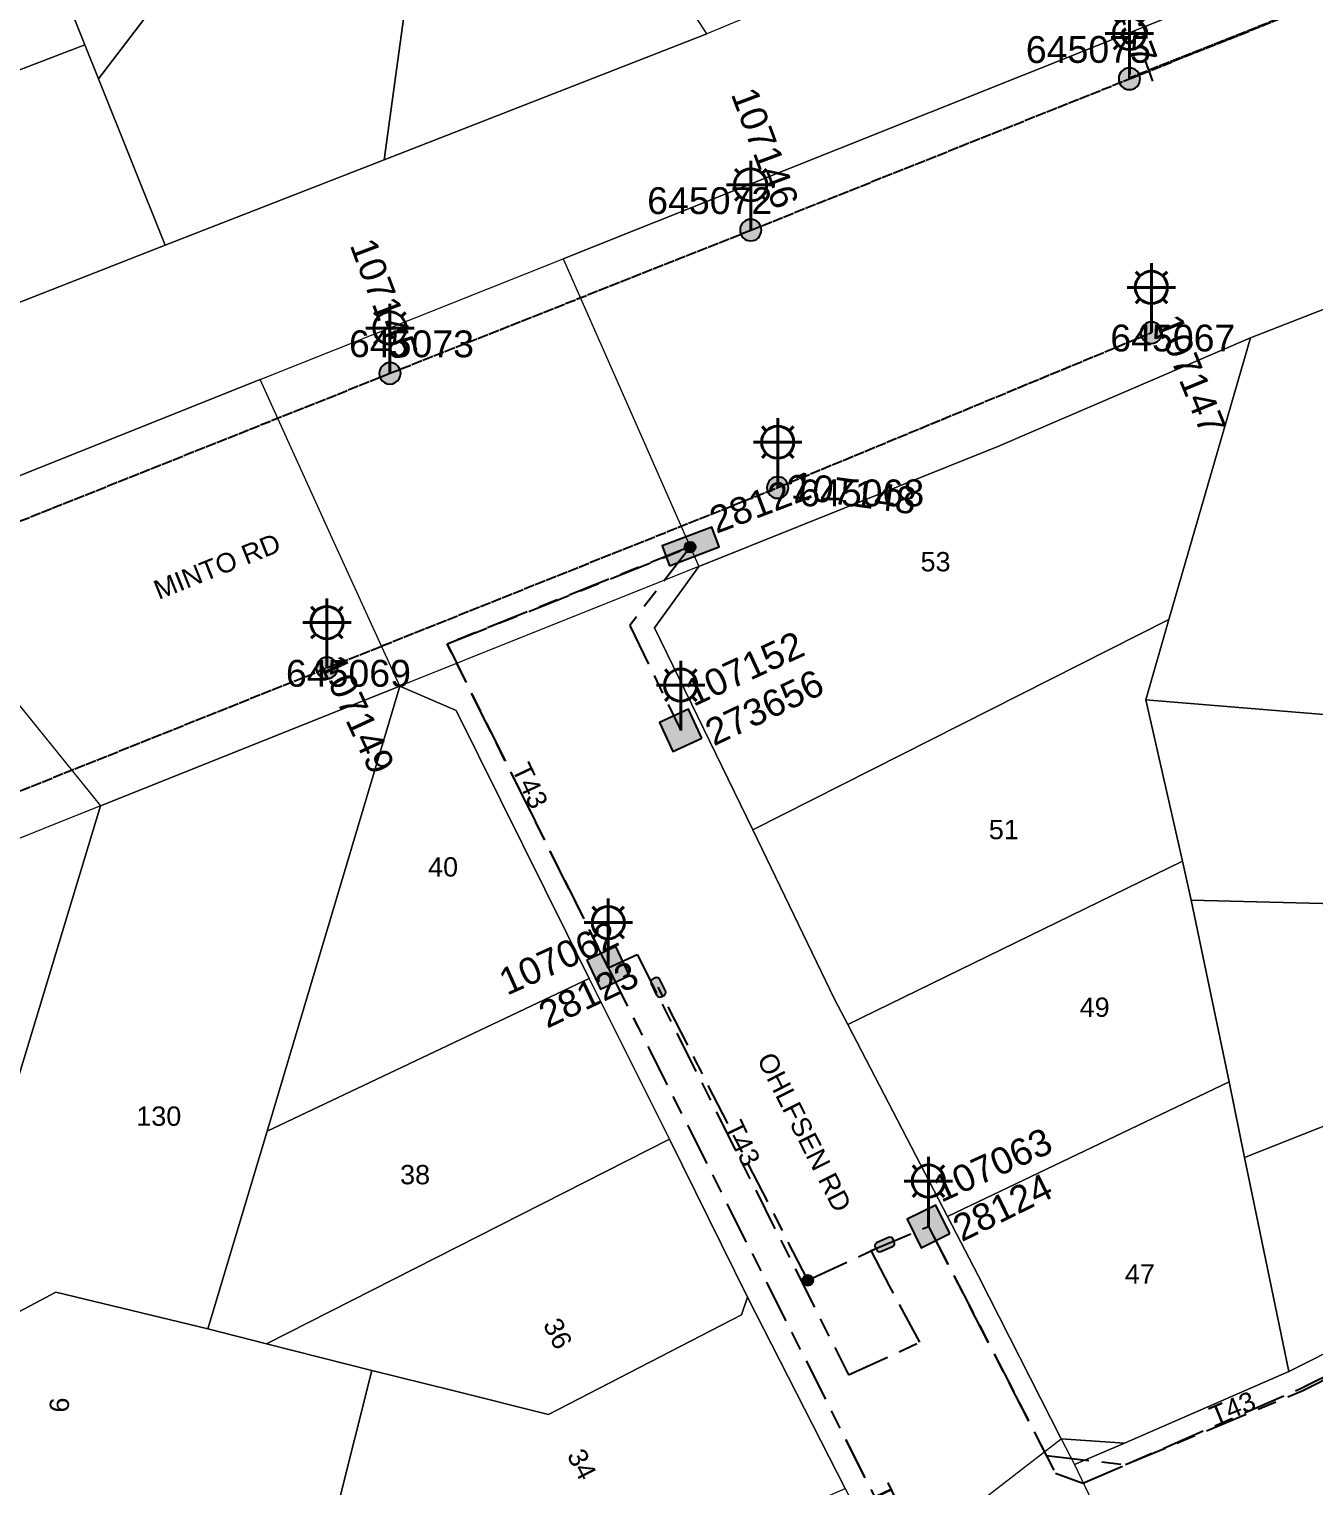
# Model space of a CAD drawing. Header units: metres. Extents: x 300457 to 302353, y 6232868 to 6234686.
# Drawn here: x 301957.3 to 302077, y 6233657.4 to 6233793.1 of the extents above; entities that cross this region are included whole.
import ezdxf
from ezdxf.enums import TextEntityAlignment as Align

# ---------------------------------------------------------------- set-up
doc = ezdxf.new("R2010")
doc.units = ezdxf.units.M
doc.linetypes.add('Cable Exist OH', pattern=[1, 1, 0])
doc.linetypes.add('Cable Exist UG', pattern=[8.2, 4, -1.2, 1.8, -1.2])
doc.layers.get('0').update_dxf_attribs({"color": 6})
for name, color, linetype, lineweight in [('Cadastre Buildings_SP_EXT', 9, 'Continuous', 5), ('Cadastre Land Parcels_SP_EXT', 9, 'Continuous', 5), ('Cadastre Roads_SP_EXT', 9, 'Continuous', 5)]:
    doc.layers.add(name, color=color, linetype=linetype, lineweight=lineweight)
for name, color, linetype in [('Equip_SL_EXT', 7, 'Continuous'), ('Equip_SP_SL_EXT', 7, 'Continuous'), ('Mains_HV_EXT', 7, 'Continuous'), ('Mains_LV_EXT', 7, 'Continuous'), ('Mains_SL_EXT', 7, 'Continuous'), ('SupportsOH_SP_TR_HV_LV_SL_EXT', 7, 'Continuous'), ('SupportsUG_SP_LV_EXT', 7, 'Continuous'), ('SupportsUG_SP_LV_SL_EXT', 7, 'Continuous')]:
    doc.layers.add(name, color=color, linetype=linetype)
doc.styles.add('COLUMN_LABEL', font='arial.ttf')
doc.styles.add('iecARIAL', font='arial.ttf', dxfattribs={"height": 2})
doc.styles.add('POLE_LABEL', font='arial.ttf')
doc.styles.get("Standard").update_dxf_attribs({"font": 'arial.ttf'})

# ---------------------------------------------------------------- blocks, each defined once
blk = doc.blocks.new('COLUMN_EXT')
blk.add_hatch(color=256).paths.add_polyline_path([(-1.49, 1.48), (-1.49, -1.49), (1.48, -1.49), (1.48, 1.48)])
blk.add_lwpolyline([(-1.49, -1.49), (1.48, -1.49), (1.48, 1.48), (-1.49, 1.48)], close=True)
for tag, height, style, flags, p in [('ASSET_NUM', 2.5, 'COLUMN_LABEL', 8, (2, 2)), ('STRUCTURE_PLANT_NUMBER', 0.2, 'POLE_LABEL', 9, (1.81, 0.03)), ('STREET_CODE', 0.2, 'COLUMN_LABEL', 9, (1.81, -0.2))]:
    blk.add_attdef(tag, text='', height=height, dxfattribs=dict(style=style, flags=flags)).set_placement(p, align=Align.MIDDLE_LEFT)
at = {"flags": 9}
for tag, p in [('COLUMN_TYPE', (1.81, -0.4)), ('OWNED_BY', (1.81, -0.6)), ('STATE', (1.81, -0.8)), ('USAGE', (1.81, -1)), ('LEGEND', (1.81, -1.2)), ('LOCATION', (1.81, -1.4)), ('STREETNAME', (1.81, -1.6)), ('SUBURB', (1.81, -1.8)), ('NOTES', (1.81, -2))]:
    blk.add_attdef(tag, text='', height=0.2, dxfattribs=at).set_placement(p, align=Align.MIDDLE_LEFT)
at = {"flags": 1}
blk.add_attdef('Z', (1.81, -2.35), '', height=0.2, dxfattribs=at)
blk = doc.blocks.new('PILLAR_EXT')
blk.add_hatch(color=256).paths.add_polyline_path([(-2.475, 0.99), (-2.475, -0.99), (2.475, -0.99), (2.475, 0.99)])
blk.add_lwpolyline([(-2.475, -0.99), (2.475, -0.99), (2.475, 0.99), (-2.475, 0.99)], close=True)
at = {"style": 'iecARIAL', "flags": 8}
blk.add_attdef('ASSET_NUM', (1.5, 3.5), '', height=2.5, dxfattribs=at)
for tag, p, flags in [('OWNED_BY', (0, -0.2), 9), ('STATE', (0, -0.4), 9), ('SUPPORT_TYPE', (0, -0.6), 9), ('USAGE', (0, -0.8), 9), ('LEGEND', (0, -1), 9), ('LOCATION', (0, -1.2), 9), ('NOTES', (0, -1.4), 9), ('STREETNAME', (0, -1.8), 9), ('SUBURB', (0, -2), 1), ('PARENT', (0, -1.6), 9)]:
    blk.add_attdef(tag, p, '', height=0.2, dxfattribs=dict(flags=flags))
blk = doc.blocks.new('SL_LANTERN_EXT')
at = {"lineweight": 40}
for p, q in [((-1.46, 5.68), (-1.06, 5.28)), ((0, 1.97), (0, 6.47)), ((1.46, 5.68), (1.06, 5.28)), ((-2.25, 4.22), (2.25, 4.22)), ((-1.46, 2.76), (-1.06, 3.16)), ((0, 0), (0, 2.72)), ((1.46, 2.76), (1.06, 3.16))]:
    blk.add_line(p, q, dxfattribs=at)
blk.add_circle((0, 4.22), 1.5, dxfattribs=at)
at = {"style": 'iecARIAL', "flags": 8}
blk.add_attdef('ASSET_NUM', (1.5, 1.5), '', height=2.5, dxfattribs=at)
for tag, p, height, flags in [('CONSTRUCTED_VOLTAGE', (0.98, -0.65), 0.2, 9), ('CONTROL_TYPE', (0.98, -0.85), 0.2, 9), ('LANTERN_PURPOSE', (0.98, -1.05), 0.2, 9), ('LANTERN_TYPE', (0.98, -1.25), 0.2, 9), ('NO_PHASES', (0.98, -1.45), 0.2, 9), ('LNUMBER', (2.18, -3.25), 2.5, 8), ('OPERATING_VOLTAGE', (0.98, -1.65), 0.2, 9), ('ORIENTATION', (0.98, -1.85), 0.2, 9), ('OWNED_BY', (0.98, -2.05), 0.2, 9), ('STATE', (0.98, -2.25), 0.2, 9), ('USAGE', (0.98, -2.45), 0.2, 9), ('CEXIST', (0.98, -2.65), 0.2, 9), ('CNEW', (0.98, -2.85), 0.2, 9), ('CNUMBER', (0.98, -3.05), 0.2, 9), ('CREMOVE', (0.98, -3.25), 0.2, 9), ('CREPLACE', (0.98, -3.45), 0.2, 9), ('LKINGHEIGHT', (0.98, -3.65), 0.2, 9), ('LBRACKET', (0.98, -3.85), 0.2, 9), ('LBRACKETVOCAB', (0.98, -4.05), 0.2, 9), ('LCATEGORY', (0.98, -4.25), 0.2, 9), ('LCHARGE1', (0.98, -4.45), 0.2, 9), ('LCHARGE1PERCENT', (0.98, -4.65), 0.2, 9), ('LCHARGE2', (0.98, -4.85), 0.2, 9), ('LCHARGE2PERCENT', (0.98, -5.05), 0.2, 9), ('LCHARGE3', (0.98, -5.25), 0.2, 9), ('LCHARGE3PERCENT', (0.98, -5.45), 0.2, 9), ('LEXIST', (0.98, -5.65), 0.2, 9), ('LLAMP', (0.98, -5.85), 0.2, 9), ('LLAMPVOCAB', (0.98, -6.05), 0.2, 9), ('LMAST', (0.98, -6.25), 0.2, 9), ('LMASTVOCAB', (0.98, -6.45), 0.2, 9), ('LNEW', (0.98, -6.65), 0.2, 9), ('LANTNUMBER', (0.98, -6.85), 0.2, 9), ('LOUTREACH', (0.98, -7.25), 0.2, 9), ('LOUTREACHVOCAB', (0.98, -7.45), 0.2, 9), ('LRATECODE', (0.98, -7.65), 0.2, 9), ('LREMOVE', (0.98, -7.85), 0.2, 9), ('LREPLACE', (0.98, -8.05), 0.2, 9), ('LTYPE', (0.98, -8.25), 0.2, 9), ('STREETNAME', (0.98, -9.25), 0.2, 9), ('SUBURB', (0.98, -9.45), 0.2, 1), ('LTYPEVOCAB', (0.98, -8.45), 0.2, 9), ('LEGEND', (0.98, -8.65), 0.2, 9), ('LOCATION', (0.98, -8.85), 0.2, 9), ('NOTES', (0.98, -9.05), 0.2, 9)]:
    blk.add_attdef(tag, p, '', height=height, dxfattribs=dict(flags=flags))
blk = doc.blocks.new('POLE_EXT')
blk.add_hatch(color=256).paths.add_polyline_path([(-1, 0, 1), (1, 0, 1)])
blk.add_lwpolyline([(-1, 0, 1), (1, 0, 1)], format="xyb", close=True)
for tag, height, flags, p in [('pNumber', 2.5, 8, (-17.84, 2.07)), ('OWNED_BY', 0.2, 9, (1.35, -0.4)), ('SPECIAL_USE', 0.2, 9, (1.35, -0.8)), ('STATE', 0.2, 9, (1.35, -1)), ('cLV', 0.2, 9, (1.35, -1.4)), ('PARENT', 0.2, 9, (1.35, -0.6)), ('USAGE', 0.2, 9, (1.35, -1.2)), ('hDepth', 0.2, 9, (1.35, -1.6)), ('hDia', 0.2, 9, (1.35, -1.8)), ('cHV', 0.2, 9, (1.35, -2)), ('LBRACKET', 0.2, 9, (1.35, -2.2)), ('LExisting', 0.2, 9, (1.35, -2.4)), ('LANTNUMBER', 0.2, 9, (1.35, -2.6)), ('LOther', 0.2, 9, (1.35, -2.8)), ('cLinedev', 0.2, 9, (1.35, -3.4)), ('pExisting', 0.2, 9, (1.35, -3.8)), ('LRemove', 0.2, 9, (1.35, -3)), ('LEGEND', 0.2, 9, (1.35, -3.2)), ('LOCATION', 0.2, 9, (1.35, -3.6)), ('PFNUMBER', 0.2, 9, (1.35, -4)), ('pFooting', 0.2, 9, (1.35, -4.4)), ('pNew', 0.2, 9, (1.35, -4.6)), ('pRelocate', 0.2, 9, (1.35, -5)), ('pRemove', 0.2, 9, (1.35, -5.2)), ('pReplace', 0.2, 9, (1.35, -5.4)), ('NEWPFNUMBER', 0.2, 9, (1.35, -4.2)), ('pStay', 0.2, 9, (1.35, -5.6)), ('pType', 0.2, 9, (1.35, -5.8)), ('cspan', 0.2, 9, (1.35, -6)), ('STREETNAME', 0.2, 9, (1.35, -6.2)), ('SUBURB', 0.2, 9, (1.35, -6.4)), ('NOTES', 0.2, 9, (1.35, -6.6)), ('MAINTAINED_BY', 0.2, 9, (1.36, -6.81)), ('OPERATED_BY', 0.2, 9, (1.36, -7.01))]:
    blk.add_attdef(tag, text='', height=height, dxfattribs=dict(flags=flags)).set_placement(p, align=Align.MIDDLE_LEFT)
at = {"style": 'POLE_LABEL'}
for tag, height, flags, p in [('ASSET_NUM', 2.5, 8, (2, 2)), ('STRUCTURE_PLANT_NUMBER', 0.2, 9, (1.35, 0.03)), ('STREET_CODE', 0.2, 9, (1.35, -0.2))]:
    blk.add_attdef(tag, text='', height=height, dxfattribs=dict(at, flags=flags)).set_placement(p, align=Align.MIDDLE_LEFT)
at = {"flags": 1}
blk.add_attdef('Z', (1.35, -7.33), '', height=0.2, dxfattribs=at)
blk = doc.blocks.new('SL_STJ_EXT')
h = blk.add_hatch(color=256)
edge = h.paths.add_edge_path()
edge.add_ellipse((-0.59, 0.13), major_axis=(0.226, 0.226), ratio=1, start_angle=45, end_angle=135)
edge.add_line((-0.91, 0.13), (-0.91, -0.13))
edge.add_ellipse((-0.59, -0.13), major_axis=(0.226, 0.226), ratio=1, start_angle=135, end_angle=225)
edge.add_line((-0.59, -0.45), (0.59, -0.45))
edge.add_ellipse((0.59, -0.13), major_axis=(-0.226, 0.226), ratio=1, start_angle=135, end_angle=225)
edge.add_line((0.91, -0.13), (0.91, 0.13))
edge.add_ellipse((0.59, 0.13), major_axis=(-0.226, 0.226), ratio=1, start_angle=225, end_angle=315)
edge.add_line((0.59, 0.45), (-0.59, 0.45))
blk.add_lwpolyline([(-0.91, 0.13), (-0.91, -0.13, 0.414214), (-0.59, -0.45), (0.59, -0.45, 0.414214), (0.91, -0.13), (0.91, 0.13, 0.414214), (0.59, 0.45), (-0.59, 0.45, 0.414214)], format="xyb", close=True)
at = {"flags": 1}
blk.add_attdef('Z', (0, 0), '', height=0.2, dxfattribs=at)
at = {"flags": 9}
for tag, p in [('ORIENTATION', (0, 0)), ('USAGE', (0, -0.2)), ('LEGEND', (0, -0.4)), ('NOTES', (0, -0.6))]:
    blk.add_attdef(tag, text='', height=0.2, dxfattribs=at).set_placement(p, align=Align.MIDDLE_LEFT)
blk = doc.blocks.new('End Shackle_EXT')
at = {"flags": 9}
for tag, p in [('STATE', (0, -1.2)), ('USAGE', (0, -1.4)), ('NOTES', (0, -1.6))]:
    blk.add_attdef(tag, text='', height=0.2, dxfattribs=at).set_placement(p, align=Align.MIDDLE_LEFT)
blk.add_wipeout([(0, 0.25), (1.81, 0.25), (1.82, -0.25), (0, -0.25)])
blk.add_line((1.81, -1), (1.81, 1))
at = {"flags": 1}
blk.add_attdef('Z', (0, 0), '', height=0.2, dxfattribs=at)
at = {"flags": 9}
for tag, p in [('CONNECTOR_TYPE', (0, 0)), ('CONSTRUCTED_VOLTAGE', (0, -0.2)), ('OPERATING_VOLTAGE', (0, -0.6)), ('ORIENTATION', (0, -0.8)), ('OWNED_BY', (0, -1)), ('NO_PHASES', (0, -0.4))]:
    blk.add_attdef(tag, text='', height=0.2, dxfattribs=at).set_placement(p, align=Align.MIDDLE_LEFT)
blk = doc.blocks.new('CONNECTOR_NODE_EXT')
h = blk.add_hatch(color=256)
edge = h.paths.add_edge_path()
edge.add_arc((0, 0), 0.5, 0, 360)
blk.add_circle((0, 0), 0.5)
at = {"flags": 1}
blk.add_attdef('Z', (0, 0), '', height=0.2, dxfattribs=at)
at = {"flags": 9}
for tag, p in [('CONNECTOR_TYPE', (0, 0)), ('CONSTRUCTED_VOLTAGE', (0, -0.2)), ('OPERATING_VOLTAGE', (0, -0.6)), ('ORIENTATION', (0, -0.8)), ('SUBTYPE', (0, -1)), ('NO_PHASES', (0, -0.4)), ('USAGE', (0, -1.2)), ('NOTES', (0, -1.4))]:
    blk.add_attdef(tag, text='', height=0.2, dxfattribs=at).set_placement(p, align=Align.MIDDLE_LEFT)

msp = doc.modelspace()

# ---------------------------------------------------------------- linework, layer by layer
at = {"layer": 'Cadastre Buildings_SP_EXT', "linetype": 'Continuous'}
msp.add_lwpolyline([(302115.33, 6233726.19), (302119.98, 6233783.42), (302071.12, 6233764.34), (302063.52, 6233738.09), (302061.39, 6233730.6), (302098.35, 6233727.57), (302115.33, 6233726.19)], close=True, dxfattribs=at)
at = {"layer": 'Cadastre Land Parcels_SP_EXT', "linetype": 'Continuous'}
for points in [[(302169.89, 6233836.72), (302164.8, 6233849.39), (302164.59, 6233849.9), (302148.03, 6233843.25), (302131.47, 6233836.6), (302096.46, 6233823.03), (302093.62, 6233821.74), (302065.91, 6233810.74), (302046.46, 6233803.02), (302023.76, 6233794.04), (302020.47, 6233792.65), (301990.4, 6233780.93), (301969.99, 6233772.96), (301941.38, 6233761.77), (301936.12, 6233764.5), (301937.94, 6233759.88), (301943.3, 6233746.26), (301978.84, 6233760.44), (302007.07, 6233771.71), (302169.89, 6233836.72)], [(301985.38, 6233816.76), (301984.74, 6233817.6), (301984.19, 6233818.46), (301983.7, 6233819.37), (301983.28, 6233820.32), (301982.93, 6233821.29), (301982.67, 6233822.29), (301982.48, 6233823.3), (301982.37, 6233824.33), (301982.34, 6233825.36), (301982.4, 6233826.39), (301982.53, 6233827.42), (301982.74, 6233828.43), (301952.44, 6233816.83), (301954.94, 6233810.58), (301962.52, 6233791.65), (301963.77, 6233788.47), (301985.38, 6233816.76)], [(301994.66, 6233811.97), (301993.6, 6233812.09), (301992.55, 6233812.31), (301991.52, 6233812.61), (301990.52, 6233812.99), (301989.55, 6233813.45), (301988.61, 6233813.98), (301987.72, 6233814.58), (301986.88, 6233815.25), (301986.1, 6233815.98), (301985.38, 6233816.76), (301963.77, 6233788.47), (301969.99, 6233772.96), (301990.4, 6233780.93), (301994.66, 6233811.97)], [(302020.47, 6233792.65), (302005.29, 6233816.16), (302004.52, 6233815.41), (302003.7, 6233814.72), (302002.83, 6233814.1), (302001.91, 6233813.55), (302000.94, 6233813.07), (301999.95, 6233812.68), (301998.92, 6233812.36), (301997.88, 6233812.14), (301996.81, 6233811.99), (301995.74, 6233811.93), (301994.66, 6233811.97), (301990.4, 6233780.93), (302020.47, 6233792.65)], [(301962.52, 6233791.65), (301954.94, 6233810.58), (301922.82, 6233798.04), (301930.27, 6233779.27), (301962.52, 6233791.65)], [(301969.99, 6233772.96), (301963.77, 6233788.47), (301962.52, 6233791.65), (301930.27, 6233779.27), (301936.12, 6233764.5), (301941.38, 6233761.77), (301969.99, 6233772.96)], [(302063.52, 6233738.09), (302071.12, 6233764.34), (302047.58, 6233754.22), (302019.71, 6233743.03), (302015.6, 6233737.33), (302024.76, 6233718.49), (302063.52, 6233738.09)], [(302061.39, 6233730.6), (302063.52, 6233738.09), (302024.76, 6233718.49), (302032.39, 6233702.64), (302033.62, 6233700.35), (302064.8, 6233715.56), (302061.39, 6233730.6)], [(301979.5, 6233690.43), (301991.85, 6233731.88), (301963.96, 6233720.74), (301950.03, 6233674.74), (301951.94, 6233671.27), (301959.81, 6233675.41), (301973.98, 6233671.99), (301979.5, 6233690.43)], [(301979.5, 6233690.43), (302009.5, 6233704.64), (301997.11, 6233729.6), (301991.85, 6233731.88), (301979.5, 6233690.43)], [(302098.35, 6233727.57), (302061.39, 6233730.6), (302064.8, 6233715.56), (302065.6, 6233711.95), (302094.94, 6233711.2), (302094.71, 6233712.28), (302094.56, 6233713.39), (302094.5, 6233714.5), (302094.55, 6233715.61), (302098.35, 6233727.57)], [(301950.03, 6233674.74), (301963.96, 6233720.74), (301937.23, 6233710.01), (301939.28, 6233690.79), (301940.45, 6233679.75), (301941.47, 6233679.69), (301942.48, 6233679.54), (301943.48, 6233679.31), (301944.44, 6233679), (301945.39, 6233678.6), (301946.29, 6233678.13), (301947.15, 6233677.58), (301947.97, 6233676.97), (301948.72, 6233676.28), (301949.42, 6233675.54), (301950.03, 6233674.74)], [(302065.6, 6233711.95), (302064.8, 6233715.56), (302033.62, 6233700.35), (302042.89, 6233682.46), (302069.13, 6233695.03), (302065.6, 6233711.95)], [(302094.94, 6233711.2), (302065.6, 6233711.95), (302069.13, 6233695.03), (302070.58, 6233687.95), (302102.08, 6233700.43), (302102.04, 6233700.99), (302101.92, 6233701.53), (302101.72, 6233702.05), (302101.46, 6233702.54), (302101.13, 6233702.99), (302100.74, 6233703.39), (302100.3, 6233703.73), (302099.45, 6233704.34), (302098.66, 6233705.02), (302097.93, 6233705.76), (302097.25, 6233706.55), (302096.64, 6233707.4), (302096.11, 6233708.3), (302095.64, 6233709.23), (302095.25, 6233710.2), (302094.94, 6233711.2)], [(302016.98, 6233689.66), (302009.5, 6233704.64), (301979.5, 6233690.43), (301973.98, 6233671.99), (301979.42, 6233670.61), (302016.98, 6233689.66)], [(302102.86, 6233682.2), (302104.85, 6233687.6), (302104.23, 6233689.13), (302103.68, 6233690.69), (302103.21, 6233692.27), (302102.82, 6233693.88), (302102.51, 6233695.5), (302102.29, 6233697.14), (302102.14, 6233698.78), (302102.08, 6233700.43), (302070.58, 6233687.95), (302074.7, 6233668.03), (302102.86, 6233682.2)], [(302070.58, 6233687.95), (302069.13, 6233695.03), (302042.89, 6233682.46), (302045.79, 6233676.9), (302053.5, 6233661.75), (302059.38, 6233661.36), (302074.7, 6233668.03), (302070.58, 6233687.95)], [(302024.25, 6233674.95), (302016.98, 6233689.66), (301979.42, 6233670.61), (301989.26, 6233668.13), (301996.8, 6233666.25), (302005.7, 6233664.02), (302023.69, 6233673.32), (302024.25, 6233674.95)], [(301973.98, 6233671.99), (301959.81, 6233675.41), (301951.94, 6233671.27), (301954.1, 6233667.41), (301954.23, 6233666.21), (301954.27, 6233664.99), (301954.24, 6233663.78), (301954.13, 6233662.57), (301953.94, 6233661.37), (301953.67, 6233660.19), (301953.32, 6233659.02), (301952.9, 6233657.88), (301952.41, 6233656.78), (301984.5, 6233649.2), (301989.26, 6233668.13), (301979.42, 6233670.61), (301973.98, 6233671.99)], [(302033.37, 6233657.12), (302024.25, 6233674.95), (302023.69, 6233673.32), (302005.7, 6233664.02), (301996.8, 6233666.25), (301989.26, 6233668.13), (301984.5, 6233649.2), (302004.46, 6233644.52), (302004.47, 6233644.49), (302033.37, 6233657.12)], [(302059.38, 6233661.36), (302053.5, 6233661.75), (302054.74, 6233659.37), (302059.38, 6233661.36)]]:
    msp.add_lwpolyline(points, close=True, dxfattribs=at)
at = {"layer": 'Cadastre Roads_SP_EXT', "linetype": 'Continuous'}
msp.add_lwpolyline([(302169.89, 6233836.72), (302007.07, 6233771.71), (302013.37, 6233757.41), (302019.71, 6233743.03), (302047.58, 6233754.22), (302071.12, 6233764.34), (302119.98, 6233783.42), (302137.66, 6233790.5), (302149.73, 6233795.36)], dxfattribs=at)
for points in [[(301991.85, 6233731.88), (301985.56, 6233745.68), (301978.84, 6233760.44), (301943.3, 6233746.26), (301952.85, 6233734.46), (301963.96, 6233720.74), (301991.85, 6233731.88)], [(302024.76, 6233718.49), (302015.6, 6233737.33), (302019.71, 6233743.03), (302003.62, 6233736.6), (301991.85, 6233731.88), (301997.11, 6233729.6), (302009.5, 6233704.64), (302016.98, 6233689.66), (302024.25, 6233674.95), (302033.37, 6233657.12), (302037.36, 6233649.31), (302044.45, 6233654.77), (302053.5, 6233661.75), (302045.79, 6233676.9), (302042.89, 6233682.46), (302033.62, 6233700.35), (302032.39, 6233702.64), (302024.76, 6233718.49)], [(302114.09, 6233665.34), (302108.14, 6233674.27), (302102.86, 6233682.2), (302074.7, 6233668.03), (302059.38, 6233661.36), (302054.74, 6233659.37), (302060.4, 6233647.44), (302065.67, 6233636.33), (302067.45, 6233642.47), (302080.24, 6233648.71), (302095.78, 6233656.22), (302100.15, 6233658.31), (302114.09, 6233665.34)]]:
    msp.add_lwpolyline(points, close=True, dxfattribs=at)
at = {"layer": 'Mains_LV_EXT', "linetype": 'Cable Exist UG'}
for points in [[(302018.96, 6233744.9), (301996.26, 6233735.81), (302011.28, 6233705.63)], [(302011.28, 6233705.63), (302013.98, 6233706.89), (302033.66, 6233667.71), (302040.33, 6233670.76), (302037.51, 6233675.96)], [(302011.28, 6233705.63), (302039, 6233650.57)], [(302037.51, 6233675.96), (302035.79, 6233679.3), (302041.11, 6233681.55)], [(302041.11, 6233681.55), (302043.49, 6233676.98)], [(302043.49, 6233676.98), (302052.96, 6233658.54), (302055.52, 6233657.62), (302075.85, 6233666.46), (302097.52, 6233677.36)]]:
    msp.add_lwpolyline(points, dxfattribs=at)
at = {"layer": 'Mains_SL_EXT', "linetype": 'Cable Exist OH'}
for points in [[(301990.94, 6233761.03), (302024.56, 6233774.37)], [(302027.07, 6233750.39), (302061.89, 6233764.82)], [(301941.09, 6233741.12), (301990.94, 6233761.03)], [(301985.07, 6233733.58), (302027.07, 6233750.39)], [(301948.31, 6233718.86), (301985.07, 6233733.58)]]:
    msp.add_lwpolyline(points, dxfattribs=at)
at = {"layer": 'Mains_SL_EXT', "linetype": 'Cable Exist UG'}
for points in [[(302011.28, 6233705.63), (301996.26, 6233735.81), (302018.91, 6233744.84)], [(302018.91, 6233744.84), (302013.28, 6233737.54), (302018.03, 6233727.76)], [(302011.28, 6233705.63), (302041.57, 6233645.47)], [(302029.88, 6233676.52), (302015.94, 6233703.82)], [(302041.11, 6233681.55), (302052.1, 6233660.19), (302059.47, 6233659.36), (302075.95, 6233666.22), (302102.59, 6233679.83)], [(302029.88, 6233676.52), (302037.05, 6233679.86)]]:
    msp.add_lwpolyline(points, dxfattribs=at)

# ---------------------------------------------------------------- block references
at = {"layer": 'Equip_SL_EXT'}
for p in [(302018.91, 6233744.84), (302029.88, 6233676.52)]:
    msp.add_blockref('CONNECTOR_NODE_EXT', p, dxfattribs=at)
for p, rotation in [((302015.94, 6233703.82), 115.839765182951), ((302037.05, 6233679.86), 23.90761893149217)]:
    msp.add_blockref('SL_STJ_EXT', p, dxfattribs=dict(at, rotation=rotation))
at = {"layer": 'Equip_SP_SL_EXT'}
ref = msp.add_blockref('SL_LANTERN_EXT', (302059.85, 6233788.47), dxfattribs=at)
ref.add_attrib('ASSET_NUM', '106437', dxfattribs={"layer": '0', "height": 2.5, "rotation": 290.7692, "style": 'iecARIAL'}).set_placement((302061.35, 6233789.97), align=Align.MIDDLE_RIGHT)
ref = msp.add_blockref('SL_LANTERN_EXT', (302024.56, 6233774.37), dxfattribs=at)
ref.add_attrib('ASSET_NUM', '107146', dxfattribs={"layer": '0', "height": 2.5, "rotation": 290.5043, "style": 'iecARIAL'}).set_placement((302026.06, 6233775.88), align=Align.BOTTOM_RIGHT)
ref = msp.add_blockref('SL_LANTERN_EXT', (301990.94, 6233761.03), dxfattribs=at)
ref.add_attrib('ASSET_NUM', '107145', dxfattribs={"layer": '0', "height": 2.5, "rotation": 290.6495, "style": 'iecARIAL'}).set_placement((301992.44, 6233762.53), align=Align.MIDDLE_RIGHT)
ref = msp.add_blockref('SL_LANTERN_EXT', (302061.89, 6233764.82), dxfattribs=at)
ref.add_attrib('ASSET_NUM', '107147', dxfattribs={"layer": '0', "height": 2.5, "rotation": 292.1264, "style": 'iecARIAL'}).set_placement((302063.39, 6233766.32), align=Align.MIDDLE_LEFT)
ref = msp.add_blockref('SL_LANTERN_EXT', (302027.07, 6233750.39), dxfattribs=at)
ref.add_attrib('ASSET_NUM', '107148', dxfattribs={"layer": '0', "height": 2.5, "rotation": 352.4597, "style": 'iecARIAL'}).set_placement((302028.57, 6233751.89), align=Align.TOP_LEFT)
ref = msp.add_blockref('SL_LANTERN_EXT', (301985.07, 6233733.58), dxfattribs=at)
ref.add_attrib('ASSET_NUM', '107149', dxfattribs={"layer": '0', "height": 2.5, "rotation": 294.8603, "style": 'iecARIAL'}).set_placement((301986.57, 6233735.08), align=Align.TOP_LEFT)
ref = msp.add_blockref('SL_LANTERN_EXT', (302018.03, 6233727.76), dxfattribs=at)
ref.add_attrib('ASSET_NUM', '107152', dxfattribs={"layer": '0', "height": 2.5, "rotation": 24.8118, "style": 'iecARIAL'}).set_placement((302019.53, 6233729.26), align=Align.BOTTOM_LEFT)
ref = msp.add_blockref('SL_LANTERN_EXT', (302011.28, 6233705.63), dxfattribs=at)
ref.add_attrib('ASSET_NUM', '107062', dxfattribs={"layer": '0', "height": 2.5, "rotation": 24.2548, "style": 'iecARIAL'}).set_placement((302012.78, 6233707.13), align=Align.BOTTOM_RIGHT)
ref = msp.add_blockref('SL_LANTERN_EXT', (302041.11, 6233681.55), dxfattribs=at)
ref.add_attrib('ASSET_NUM', '107063', dxfattribs={"layer": '0', "height": 2.5, "rotation": 24.4839, "style": 'iecARIAL'}).set_placement((302042.61, 6233683.05), align=Align.BOTTOM_LEFT)
at = {"layer": 'SupportsOH_SP_TR_HV_LV_SL_EXT'}
ref = msp.add_blockref('POLE_EXT', (302024.56, 6233774.37), dxfattribs=at)
ref.add_attrib('ASSET_NUM', '645072', dxfattribs={"layer": '0', "height": 2.5, "style": 'POLE_LABEL'}).set_placement((302026.56, 6233775.12), align=Align.BOTTOM_RIGHT)
ref = msp.add_blockref('POLE_EXT', (302061.89, 6233764.82), dxfattribs=at)
ref.add_attrib('ASSET_NUM', '645067', dxfattribs={"layer": '0', "height": 2.5, "style": 'POLE_LABEL'}).set_placement((302063.89, 6233765.57), align=Align.TOP_CENTER)
ref = msp.add_blockref('POLE_EXT', (301990.94, 6233761.03), dxfattribs=dict(at, rotation=359.6218478552137))
ref.add_attrib('ASSET_NUM', '645073', dxfattribs={"layer": '0', "height": 2.5, "rotation": 359.9141, "style": 'POLE_LABEL'}).set_placement((301992.94, 6233761.78), align=Align.BOTTOM_CENTER)
ref = msp.add_blockref('POLE_EXT', (302027.07, 6233750.39), dxfattribs=at)
ref.add_attrib('ASSET_NUM', '645068', dxfattribs={"layer": '0', "height": 2.5, "style": 'POLE_LABEL'}).set_placement((302029.07, 6233751.14), align=Align.TOP_LEFT)
ref = msp.add_blockref('POLE_EXT', (301985.07, 6233733.58), dxfattribs=at)
ref.add_attrib('ASSET_NUM', '645069', dxfattribs={"layer": '0', "height": 2.5, "style": 'POLE_LABEL'}).set_placement((301987.07, 6233734.33), align=Align.TOP_CENTER)
at = {"layer": 'SupportsUG_SP_LV_EXT'}
ref = msp.add_blockref('PILLAR_EXT', (302018.96, 6233744.9), dxfattribs=dict(at, rotation=20.74934824077661))
ref.add_attrib('ASSET_NUM', '28122', dxfattribs={"layer": '0', "height": 2.5, "rotation": 20.7344, "style": 'iecARIAL'}).set_placement((302020.46, 6233748.4), align=Align.TOP_LEFT)
at = {"layer": 'SupportsUG_SP_LV_SL_EXT'}
ref = msp.add_blockref('COLUMN_EXT', (302018.03, 6233727.76), dxfattribs=dict(at, rotation=114.7033079435931))
ref.add_attrib('ASSET_NUM', '273656', dxfattribs={"layer": '0', "height": 2.5, "rotation": 25.6165, "style": 'COLUMN_LABEL'}).set_placement((302020.03, 6233728.51), align=Align.TOP_LEFT)
ref = msp.add_blockref('COLUMN_EXT', (302011.28, 6233705.63), dxfattribs=dict(at, rotation=295.3969077537507))
ref.add_attrib('ASSET_NUM', '28123', dxfattribs={"layer": '0', "height": 2.5, "rotation": 25.4331, "style": 'COLUMN_LABEL'}).set_placement((302013.28, 6233706.38), align=Align.TOP_RIGHT)
ref = msp.add_blockref('COLUMN_EXT', (302041.11, 6233681.55), dxfattribs=dict(at, rotation=116.1658963977665))
ref.add_attrib('ASSET_NUM', '28124', dxfattribs={"layer": '0', "height": 2.5, "rotation": 26.2744, "style": 'COLUMN_LABEL'}).set_placement((302043.11, 6233682.3), align=Align.TOP_LEFT)

# ---------------------------------------------------------------- texts
at = {"layer": 'Cadastre Land Parcels_SP_EXT'}
for s, p in [('53', (302040.38, 6233742.58)), ('51', (302046.74, 6233717.62)), ('40', (301994.49, 6233714.14)), ('49', (302055.21, 6233701.07)), ('130', (301967.3, 6233690.92)), ('38', (301991.88, 6233685.47)), ('47', (302059.42, 6233676.21))]:
    msp.add_text(s, height=1.8, dxfattribs=at).set_placement(p)
for s, rotation, p in [('36', 296.3382, (302005.16, 6233672.42)), ('6', 88.5088, (301961.01, 6233664.18)), ('34', 297.0562, (302007.39, 6233660.22))]:
    msp.add_text(s, height=1.8, rotation=rotation, dxfattribs=at).set_placement(p)
at = {"layer": 'Cadastre Roads_SP_EXT'}
for s, rotation, p in [('MINTO RD', 21.7774, (301969.39, 6233739.91)), ('OHLFSEN RD', 296.8554, (302025.1, 6233697.15))]:
    msp.add_text(s, height=1.8, rotation=rotation, dxfattribs=at).set_placement(p)
at = {"layer": 'Mains_LV_EXT'}
for rotation, p in [(295.3214, (302002.26, 6233724.19)), (295.5247, (302022.03, 6233690.87)), (22.3982, (302067.79, 6233662.95)), (295.5803, (302035.78, 6233656.99))]:
    msp.add_text('T43', height=1.8, rotation=rotation, dxfattribs=at).set_placement(p)

# ---------------------------------------------------------------- next in the draw order: block references
at = {"layer": 'Mains_SL_EXT', "rotation": 19.84748538753612}
msp.add_blockref('End Shackle_EXT', (302059.98, 6233788.59), dxfattribs=at)

# ---------------------------------------------------------------- next in the draw order: linework, layer by layer
at = {"layer": 'Mains_HV_EXT', "linetype": 'Cable Exist OH'}
msp.add_lwpolyline([(301668.19, 6233630.61), (301922.27, 6233732.89), (301941.09, 6233741.12), (301990.94, 6233761.03), (302024.56, 6233774.37), (302059.85, 6233788.47), (302104.43, 6233806.28), (302244.15, 6233862.19), (302285.41, 6233878.65)], dxfattribs=at)
at = {"layer": 'Mains_SL_EXT', "linetype": 'Cable Exist OH'}
for points in [[(302104.43, 6233806.28), (302059.98, 6233788.59)], [(302024.56, 6233774.37), (302059.85, 6233788.47)]]:
    msp.add_lwpolyline(points, dxfattribs=at)

# ---------------------------------------------------------------- next in the draw order: block references
at = {"layer": 'SupportsOH_SP_TR_HV_LV_SL_EXT'}
ref = msp.add_blockref('POLE_EXT', (302059.85, 6233788.47), dxfattribs=dict(at, rotation=0.01730696324021609))
ref.add_attrib('ASSET_NUM', '645075', dxfattribs={"layer": '0', "height": 2.5, "rotation": 0.1379, "style": 'POLE_LABEL'}).set_placement((302061.85, 6233789.22), align=Align.BOTTOM_RIGHT)

doc.saveas('drawing.dxf')
